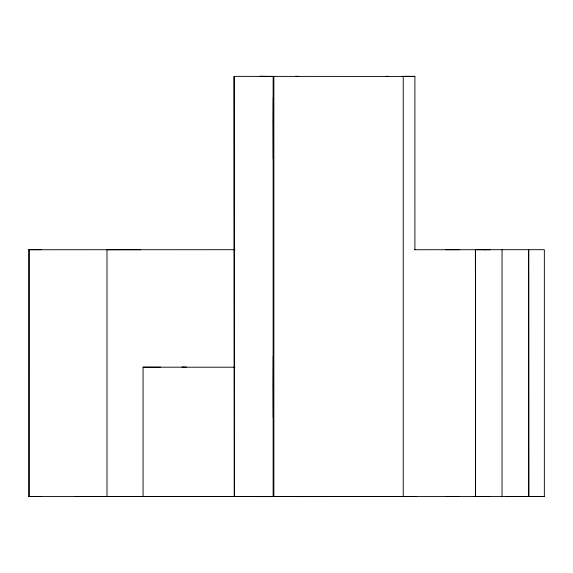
<?xml version="1.0" encoding="UTF-8"?>
<svg xmlns="http://www.w3.org/2000/svg" width="573" height="573" viewBox="0 0 573 573"><rect width="100%" height="100%" fill="white"/><g stroke="black" fill="none" stroke-linecap="round" stroke-linejoin="round"><path stroke-width="0.86" d="M414.429 249.735L544.35 249.692L544.343 496.547L28.65 496.505L28.657 249.663L41.55 249.663M29.359 496.54L29.373 249.735L28.657 249.663M106.986 496.54L106.993 249.735L140.679 249.692M234.923 367.207L143.064 367.186L143.064 496.562L150.076 496.569M273.858 496.648L273.865 76.431L273.135 76.388L273.135 496.612M414.909 249.814L414.895 76.367L402.303 76.388L403.242 76.431L403.234 496.655L402.339 496.59M502.034 496.583L502.041 249.728M296.248 76.367L295.811 76.367L298.526 76.367M388.1 76.374L388.544 76.367L385.83 76.367M388.093 496.59L388.53 496.59M260.378 496.583L265.192 496.576M265.177 76.352L259.641 76.367L272.927 76.381M320.536 496.54L318.989 496.54L320.615 496.54M390.084 496.526L385.815 496.583M409.394 496.583L412.137 496.54M411.858 496.583L414.931 496.576L410.512 496.54M234.113 76.381L234.321 496.612L234.113 76.381L403.242 76.431M445.364 249.685L459.145 249.685M476.987 249.706L490.502 249.706M29.373 249.735L234.973 249.706M483.741 249.678L486.456 249.67M184.563 367.186L182.021 367.186L186.669 367.193M160.641 367.2L143.064 367.186M28.65 496.505L41.543 496.505M75.099 496.512L313.144 496.526M362.996 496.512L416.578 496.533M445.357 496.533L459.131 496.54M473.721 496.555L490.495 496.562M506.095 496.54L544.343 496.547M410.59 496.547L295.797 496.59L298.512 496.59M483.734 496.533L486.448 496.526M401.616 76.352L414.895 76.367M344.652 496.526L337.948 496.519M411.514 496.569L401.652 496.555L402.017 496.59M186.662 496.569L182.013 496.569M272.934 496.605L259.999 496.59M273.249 120.43L273.342 159.144L273.357 97.166L273.249 120.43M273.242 384.691L273.342 417.961L273.342 355.862L273.242 384.691M475.404 249.735L475.569 496.598L475.404 249.735M528.686 249.728L528.764 496.583L528.686 249.728"/></g></svg>
